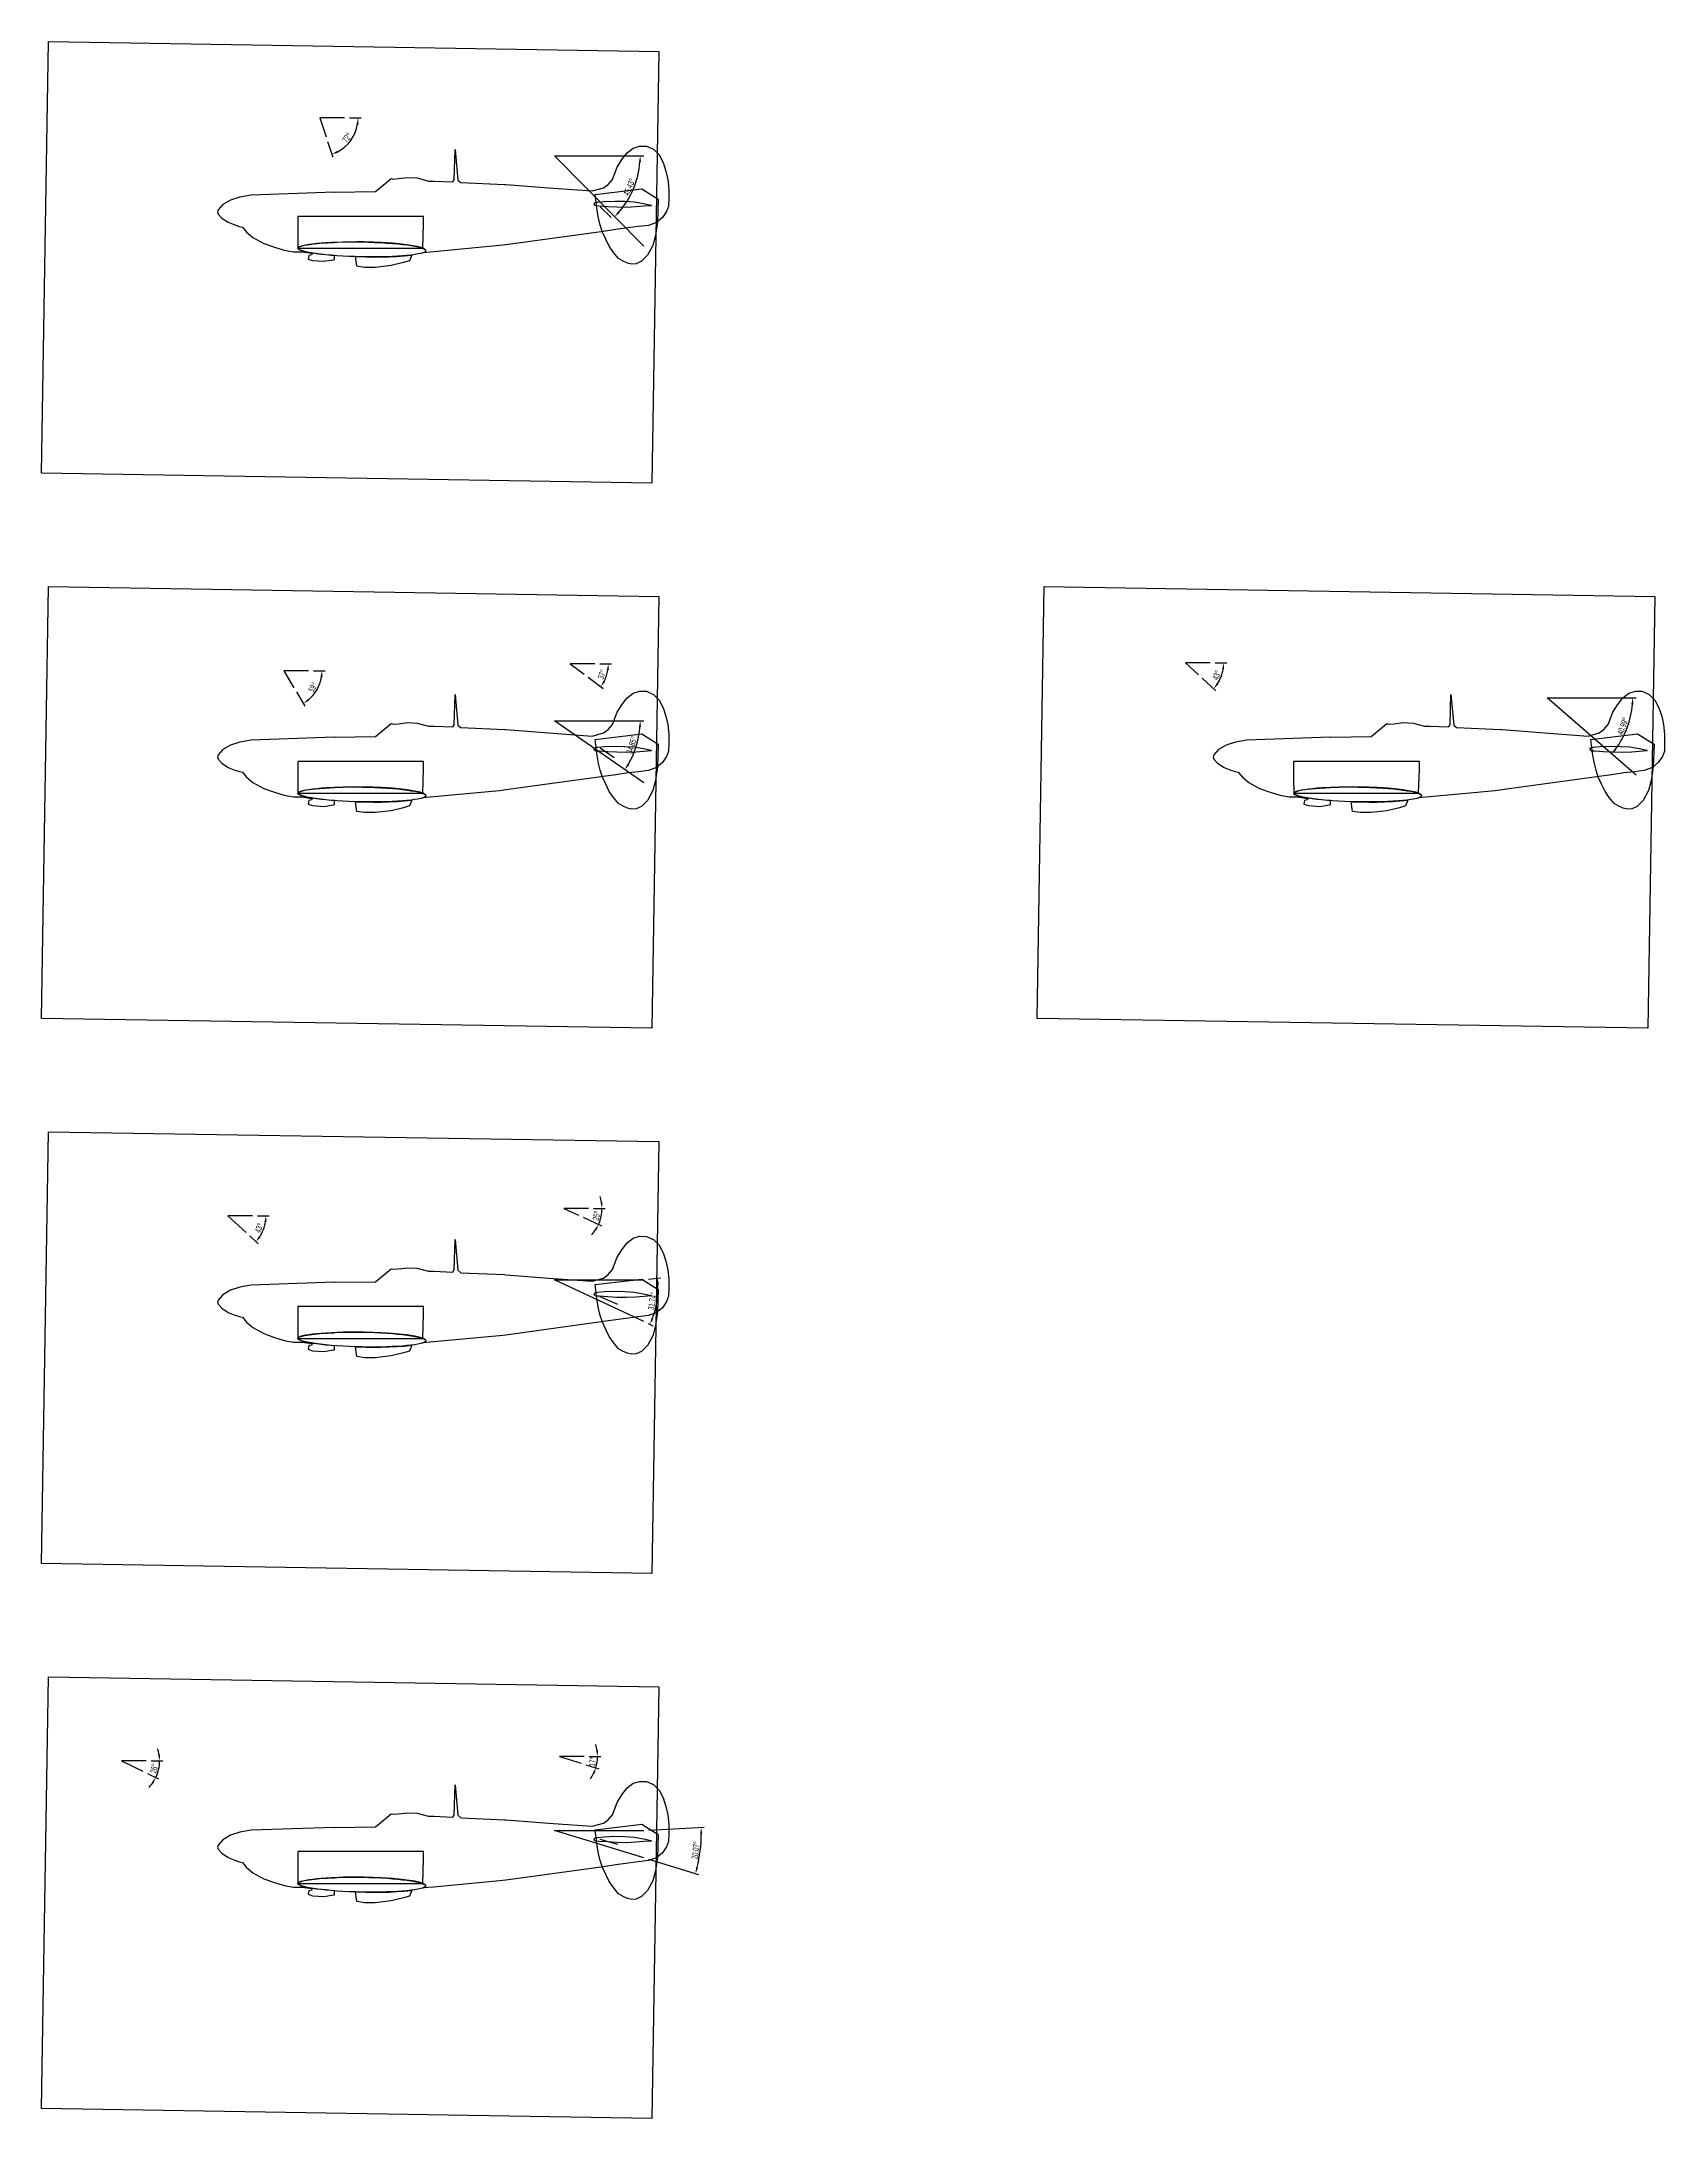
# Model space of a CAD drawing. Header units: centimetres. Extents: x -5325 to 32224, y -11540 to 14619.
# Drawn here: x -5325 to -2053, y 7137 to 11323 of the extents above; entities that cross this region are included whole.
import ezdxf

# ---------------------------------------------------------------- set-up
doc = ezdxf.new("R2010")
doc.units = ezdxf.units.CM
doc.header["$PDMODE"] = 3
doc.header["$PDSIZE"] = -5
doc.layers.get('0').update_dxf_attribs({"color": 10})
doc.styles.get("Standard").update_dxf_attribs({"font": 'ARIALN.TTF', "width": 0.67})
doc.dimstyles.new('ISO-25', dxfattribs={"dimscale": 5, "dimtxt": 2.5, "dimasz": 2.5, "dimexe": 1.25, "dimexo": 2, "dimtad": 1, "dimdsep": 46, "dimtxsty": 'Standard', "dimcen": 2.5, "dimadec": 0, "dimazin": 0, "dimtfac": 1, "dimtmove": 0, "dimatfit": 3, "dimfxl": 1, "dimarcsym": 0})
picture_1 = doc.add_image_def('image24.jpg', size_in_pixel=(2339, 3307))
picture_2 = doc.add_image_def('image25.jpg', size_in_pixel=(2339, 3307))
picture_3 = doc.add_image_def('image26.jpg', size_in_pixel=(2339, 3307))
picture_4 = doc.add_image_def('image27.jpg', size_in_pixel=(2339, 3307))
picture_5 = doc.add_image_def('image32.jpg', size_in_pixel=(2339, 3307))

# ---------------------------------------------------------------- blocks, each defined once
blk = doc.blocks.new('A$C11176508')
at = {"color": 0}
for points in [[(3280, 1990), (3280, 1990), (3411, 2007), (4731, 2129), (4731, 2129)], [(4731, 2129), (4731, 2129), (4954, 2149), (4926, 2137), (4911, 2127), (4901, 2119), (4896, 2107), (4898, 2096), (4906, 2085), (4919, 2075), (4957, 2056), (5009, 2038), (5118, 2014), (5275, 1989), (5437, 1970), (5567, 1958), (5793, 1944), (5956, 1937), (6135, 1932), (6284, 1931), (6564, 1934), (6735, 1943), (6735, 1943)], [(6737, 928), (6737, 928), (8417, 986), (8646, 1027), (8832, 1087), (8988, 1177), (9081, 1285), (9094, 1324), (9082, 1369), (9008, 1450), (8876, 1535), (8743, 1589), (8652, 1619), (8591, 1633), (8508, 1734), (8380, 1842), (8161, 1962), (7946, 2038), (7752, 2099), (7563, 2131), (7393, 2131), (7243, 2154), (7194, 2155), (7192, 2193), (7254, 2203), (7270, 2276), (7178, 2307), (6950, 2322), (6753, 2290), (6735, 2287), (6734, 2205), (6796, 2201), (6913, 2189), (7072, 2171), (7289, 2137), (7401, 2105), (7451, 2084), (7473, 2059), (7453, 2033), (7340, 1997), (7196, 1977), (7031, 1960), (6735, 1943), (6735, 1943), (6735, 1943)], [(1315, 841), (1315, 841), (1219, 773), (1134, 673), (1039, 424), (947, 273), (840, 133), (716, 39), (587, 0), (447, 2), (307, 64), (193, 178), (114, 334), (55, 505), (20, 674), (0, 865), (0, 1049), (1, 1210), (41, 1317), (124, 1439), (244, 1538), (409, 1598), (614, 1623), (818, 1649), (1067, 1683), (1313, 1721), (1313, 1721)], [(1313, 1721), (1313, 1721), (3280, 1990), (3280, 1990)], [(3280, 774), (3280, 774), (2326, 848), (1541, 904), (1315, 841), (1315, 841)], [(6743, 928), (6737, 928), (5910, 916), (5597, 654), (5554, 664), (5455, 655), (5261, 634), (5068, 642), (4838, 704), (4731, 704), (4731, 704)], [(4731, 704), (4731, 704), (4353, 721), (4322, 679), (4303, 67), (4247, 684), (4190, 734), (3307, 772), (3280, 774), (3280, 774)]]:
    blk.add_lwpolyline(points, dxfattribs=at)
blk.add_lwpolyline([(6314, 2228), (6105, 2233), (5952, 2236), (5796, 2234), (5642, 2231), (5478, 2223), (5335, 2213), (5175, 2197), (5175, 2197), (5223, 2313), (5344, 2348), (5596, 2409), (5914, 2447), (6133, 2447), (6288, 2423)], close=True, dxfattribs=at)
blk.add_ellipse((6185, 2082), major_axis=(-1289, 24), ratio=0.116034, dxfattribs=at)
blk = doc.blocks.new('*D645')
at = {"color": 0, "lineweight": -2}
for p, q in [((-4227.2, 7849.6), (-4201.3, 7841.6)), ((-4220.9, 7866), (-4197.6, 7866))]:
    blk.add_line(p, q, dxfattribs=at)
for start, end in [(9.3203, 18.6407), (324.3356, 333.6559), (342.9762, 0)]:
    blk.add_arc((-4280.8, 7866), 76.9, start, end, dxfattribs=at)
at = {"color": 0}
for points in [[(-4206.9, 7878.2), (-4202.8, 7878.6), (-4203.9, 7866)], [(-4209.9, 7831), (-4213.8, 7832.6), (-4207.2, 7843.4)]]:
    blk.add_solid(points, dxfattribs=at)
at = {"layer": 'Defpoints', "color": 0}
for p in [(-4280.8, 7866), (-4280.8, 7866), (-4236.8, 7852.5), (-4230.9, 7866), (-4205.4, 7850.8)]:
    blk.add_point(p, dxfattribs=at)
at = {"color": 0, "insert": (-4214, 7856), "char_height": 12.5, "attachment_point": 5, "rotation": 81.4881}
blk.add_mtext('17%%d', dxfattribs=at)
blk = doc.blocks.new('*D646')
at = {"color": 0, "lineweight": -2}
for p, q in [((-5111.3, 7832.2), (-5088.6, 7821.2)), ((-5103.6, 7857.4), (-5080.3, 7857.4))]:
    blk.add_line(p, q, dxfattribs=at)
for start, end in [(9.3203, 18.6407), (334.1964, 0), (315.5558, 324.8761)]:
    blk.add_arc((-5163.5, 7857.4), 76.9, start, end, dxfattribs=at)
at = {"color": 0}
for points in [[(-5089.7, 7869.7), (-5085.5, 7870), (-5086.6, 7857.4)], [(-5098.8, 7812.1), (-5102.4, 7814.2), (-5094.3, 7823.9)]]:
    blk.add_solid(points, dxfattribs=at)
at = {"layer": 'Defpoints', "color": 0}
for p in [(-5163.5, 7857.4), (-5163.5, 7857.4), (-5120.3, 7836.5), (-5113.6, 7857.4), (-5090, 7834.7)]:
    blk.add_point(p, dxfattribs=at)
at = {"color": 0, "insert": (-5097.7, 7842.3), "char_height": 12.5, "attachment_point": 5, "rotation": 77.0982}
blk.add_mtext('26%%d', dxfattribs=at)
blk = doc.blocks.new('*D648')
at = {"color": 0, "lineweight": -2}
for p, q in [((-4211.9, 8970.7), (-4188.6, 8970.7)), ((-4233, 8953), (-4196.2, 8936.1))]:
    blk.add_line(p, q, dxfattribs=at)
for start, end in [(335.3925, 0), (9.3203, 18.6407), (316.7519, 326.0722)]:
    blk.add_arc((-4271.8, 8970.7), 76.9, start, end, dxfattribs=at)
at = {"color": 0}
for points in [[(-4197.9, 8983), (-4193.8, 8983.4), (-4194.9, 8970.7)], [(-4206.1, 8926.8), (-4209.8, 8928.8), (-4201.8, 8938.7)]]:
    blk.add_solid(points, dxfattribs=at)
at = {"layer": 'Defpoints', "color": 0}
for p in [(-4271.8, 8970.7), (-4271.8, 8970.7), (-4221.9, 8970.7), (-4242.1, 8957.2), (-4198, 8949)]:
    blk.add_point(p, dxfattribs=at)
at = {"color": 0, "insert": (-4205.8, 8956.3), "char_height": 12.5, "attachment_point": 5, "rotation": 77.6963}
blk.add_mtext('25%%d', dxfattribs=at)
blk = doc.blocks.new('*D649')
at = {"color": 0, "lineweight": -2}
for p, q in [((-4889.3, 8956.1), (-4866, 8956.1)), ((-4905, 8915.6), (-4887.9, 8899.8))]:
    blk.add_line(p, q, dxfattribs=at)
blk.add_arc((-4949.1, 8956.1), 76.9, 326.7612, 350.6797, dxfattribs=at)
at = {"color": 0}
for points in [[(-4871.1, 8943.4), (-4875.3, 8943.8), (-4872.2, 8956.1)], [(-4886.4, 8915.2), (-4883.1, 8912.6), (-4892.5, 8904)]]:
    blk.add_solid(points, dxfattribs=at)
at = {"layer": 'Defpoints', "color": 0}
for p in [(-4949.1, 8956.1), (-4949.1, 8956.1), (-4912.4, 8922.3), (-4899.3, 8956.1), (-4881.4, 8919.5)]:
    blk.add_point(p, dxfattribs=at)
at = {"color": 0, "insert": (-4886.2, 8931.6), "char_height": 12.5, "attachment_point": 5, "rotation": 68.7204}
blk.add_mtext('43%%d', dxfattribs=at)
blk = doc.blocks.new('*D651')
at = {"color": 0, "lineweight": -2}
for p, q in [((-4199.1, 10068.4), (-4175.8, 10068.4)), ((-4223.1, 10041.7), (-4192.3, 10018.8))]:
    blk.add_line(p, q, dxfattribs=at)
blk.add_arc((-4259, 10068.4), 76.9, 332.6694, 350.6797, dxfattribs=at)
at = {"color": 0}
for points in [[(-4181, 10055.8), (-4185.2, 10056.2), (-4182.1, 10068.4)], [(-4192.4, 10034.2), (-4188.9, 10032), (-4197.3, 10022.5)]]:
    blk.add_solid(points, dxfattribs=at)
at = {"layer": 'Defpoints', "color": 0}
for p in [(-4259, 10068.4), (-4259, 10068.4), (-4231.1, 10047.7), (-4209.1, 10068.4), (-4189, 10036.6)]:
    blk.add_point(p, dxfattribs=at)
at = {"color": 0, "insert": (-4194.9, 10047.2), "char_height": 12.5, "attachment_point": 5, "rotation": 71.6745}
blk.add_mtext('37%%d', dxfattribs=at)
blk = doc.blocks.new('*D652')
at = {"color": 0, "lineweight": -2}
for p, q in [((-4776.3, 10054.7), (-4753, 10054.7)), ((-4810.7, 10011.9), (-4793.7, 9983.2))]:
    blk.add_line(p, q, dxfattribs=at)
blk.add_arc((-4836.2, 10054.7), 76.9, 310.0633, 350.6797, dxfattribs=at)
at = {"color": 0}
for points in [[(-4758.2, 10042.1), (-4762.4, 10042.4), (-4759.3, 10054.7)], [(-4787.9, 9997.6), (-4785.5, 9994.2), (-4796.9, 9988.6)]]:
    blk.add_solid(points, dxfattribs=at)
at = {"layer": 'Defpoints', "color": 0}
for p in [(-4836.2, 10054.7), (-4836.2, 10054.7), (-4786.3, 10054.7), (-4815.8, 10020.5), (-4776.9, 10005.8)]:
    blk.add_point(p, dxfattribs=at)
at = {"color": 0, "insert": (-4777.5, 10021.3), "char_height": 12.5, "attachment_point": 5, "rotation": 60.3715}
blk.add_mtext('59%%d', dxfattribs=at)
blk = doc.blocks.new('*D663')
at = {"color": 0, "lineweight": -2}
for p, q in [((-4703.7, 11168.8), (-4680.4, 11168.8)), ((-4748, 11121.4), (-4737.7, 11089.7))]:
    blk.add_line(p, q, dxfattribs=at)
blk.add_arc((-4763.5, 11168.8), 76.9, 297.4341, 350.6797, dxfattribs=at)
at = {"color": 0}
for points in [[(-4685.5, 11156.1), (-4689.7, 11156.5), (-4686.6, 11168.8)], [(-4728.9, 11102.4), (-4727.3, 11098.6), (-4739.6, 11095.6)]]:
    blk.add_solid(points, dxfattribs=at)
at = {"layer": 'Defpoints', "color": 0}
for p in [(-4763.5, 11168.8), (-4763.5, 11168.8), (-4713.7, 11168.8), (-4751.1, 11130.9), (-4712, 11111.7)]:
    blk.add_point(p, dxfattribs=at)
at = {"color": 0, "insert": (-4708.8, 11129.1), "char_height": 12.5, "attachment_point": 5, "rotation": 54.0569}
blk.add_mtext('72%%d', dxfattribs=at)
blk = doc.blocks.new('*D682')
at = {"color": 0, "lineweight": -2}
for p, q in [((-2958.9, 10070.4), (-2935.6, 10070.4)), ((-2985.3, 10039.6), (-2957.5, 10014.1))]:
    blk.add_line(p, q, dxfattribs=at)
blk.add_arc((-3018.8, 10070.4), 76.9, 326.697, 350.6797, dxfattribs=at)
at = {"color": 0}
for points in [[(-2940.8, 10057.8), (-2944.9, 10058.1), (-2941.8, 10070.4)], [(-2956.1, 10029.5), (-2952.8, 10026.9), (-2962.1, 10018.3)]]:
    blk.add_solid(points, dxfattribs=at)
at = {"layer": 'Defpoints', "color": 0}
for p in [(-3018.8, 10070.4), (-3018.8, 10070.4), (-2968.9, 10070.4), (-2992.7, 10046.4), (-2951.1, 10033.8)]:
    blk.add_point(p, dxfattribs=at)
at = {"color": 0, "insert": (-2955.8, 10045.9), "char_height": 12.5, "attachment_point": 5, "rotation": 68.6883}
blk.add_mtext('43%%d', dxfattribs=at)
blk = doc.blocks.new('*D690')
at = {"color": 0, "lineweight": -2}
for p, q in [((-4100.8, 7717.6), (-3989, 7723.6)), ((-4101.2, 7659.3), (-4000.6, 7628.5))]:
    blk.add_line(p, q, dxfattribs=at)
blk.add_arc((-4263.6, 7708.9), 268.7, 345.668, 0.4039, dxfattribs=at)
at = {"color": 0}
for points in [[(-3992.8, 7710.8), (-3996.9, 7710.7), (-3995.2, 7723.3)], [(-4005.2, 7642.9), (-4001.2, 7641.8), (-4006.6, 7630.3)]]:
    blk.add_solid(points, dxfattribs=at)
at = {"layer": 'Defpoints', "color": 0}
for p in [(-4290.4, 7717.1), (-4290.4, 7707.4), (-4110.8, 7717.1), (-4110.8, 7662.2), (-3999.2, 7660.8)]:
    blk.add_point(p, dxfattribs=at)
at = {"color": 0, "insert": (-4006.1, 7677.4), "char_height": 12.5, "attachment_point": 5, "rotation": 83.036}
blk.add_mtext('20.07%%d', dxfattribs=at)
blk = doc.blocks.new('*D691')
at = {"color": 0, "lineweight": -2}
for p, q in [((-4100.9, 8828.2), (-4077, 8831)), ((-4101.7, 8738.8), (-4092.6, 8734.6))]:
    blk.add_line(p, q, dxfattribs=at)
blk.add_arc((-4254.5, 8810.3), 172.4, 339.0783, 2.5095, dxfattribs=at)
at = {"color": 0}
for points in [[(-4080.1, 8818), (-4084.3, 8817.7), (-4083.2, 8830.3)], [(-4095.3, 8749.5), (-4091.5, 8747.9), (-4098.3, 8737.2)]]:
    blk.add_solid(points, dxfattribs=at)
at = {"layer": 'Defpoints', "color": 0}
for p in [(-4290.4, 8827.1), (-4290.4, 8806.1), (-4110.8, 8827.1), (-4087.5, 8767.1), (-4110.8, 8743.1)]:
    blk.add_point(p, dxfattribs=at)
at = {"color": 0, "insert": (-4093.5, 8784.2), "char_height": 12.5, "attachment_point": 5, "rotation": 80.7939}
blk.add_mtext('31.74%%d', dxfattribs=at)
blk = doc.blocks.new('*D692')
at = {"color": 0, "lineweight": -2}
blk.add_arc((-4290.4, 9953.7), 172.4, 329.307, 355.8458, dxfattribs=at)
at = {"color": 0}
for points in [[(-4116.3, 9941.1), (-4120.4, 9941.3), (-4117.9, 9953.7)], [(-4143.8, 9866.8), (-4140.3, 9864.6), (-4148.8, 9855.2)]]:
    blk.add_solid(points, dxfattribs=at)
at = {"layer": 'Defpoints', "color": 0}
for p in [(-4290.4, 9953.7), (-4290.4, 9953.7), (-4110.8, 9953.7), (-4131.9, 9885.7), (-4110.8, 9828.7)]:
    blk.add_point(p, dxfattribs=at)
at = {"color": 0, "insert": (-4134.8, 9904.9), "char_height": 12.5, "attachment_point": 5, "rotation": 72.5764}
blk.add_mtext('34.85%%d', dxfattribs=at)
blk = doc.blocks.new('*D693')
at = {"color": 0, "lineweight": -2}
blk.add_arc((-4290.4, 11092.6), 172.4, 318.7268, 355.8458, dxfattribs=at)
at = {"color": 0}
for points in [[(-4116.3, 11080), (-4120.4, 11080.2), (-4117.9, 11092.6)], [(-4162.3, 10980.3), (-4159.2, 10977.4), (-4169.3, 10969.8)]]:
    blk.add_solid(points, dxfattribs=at)
at = {"layer": 'Defpoints', "color": 0}
for p in [(-4290.4, 11092.6), (-4290.4, 11092.6), (-4110.8, 11092.6), (-4141.4, 11005.6), (-4110.8, 10910.4)]:
    blk.add_point(p, dxfattribs=at)
at = {"color": 0, "insert": (-4139.9, 11029.6), "char_height": 12.5, "attachment_point": 5, "rotation": 67.2863}
blk.add_mtext('45.43%%d', dxfattribs=at)
blk = doc.blocks.new('*D694')
at = {"color": 0, "lineweight": -2}
blk.add_arc((-2289.9, 10000), 172.4, 323.1686, 355.8458, dxfattribs=at)
at = {"color": 0}
for points in [[(-2115.8, 9987.5), (-2120, 9987.6), (-2117.4, 10000)], [(-2153.5, 9898), (-2150.2, 9895.3), (-2159.7, 9886.9)]]:
    blk.add_solid(points, dxfattribs=at)
at = {"layer": 'Defpoints', "color": 0}
for p in [(-2289.9, 10000), (-2289.9, 10000), (-2110.3, 10000), (-2136.7, 9920.9), (-2110.3, 9844)]:
    blk.add_point(p, dxfattribs=at)
at = {"color": 0, "insert": (-2137.1, 9942.9), "char_height": 12.5, "attachment_point": 5, "rotation": 69.5072}
blk.add_mtext('40.99%%d', dxfattribs=at)

msp = doc.modelspace()

# ---------------------------------------------------------------- linework, layer by layer
at = {"color": 1}
for p, q in [((-4713.654, 11168.761), (-4763.529, 11168.761)), ((-4763.529, 11168.761), (-4751.148, 11130.91)), ((-4290.352, 11092.61), (-4110.796, 11092.61)), ((-4176.156, 10968.34), (-4198.343, 10989.365)), ((-4786.331, 10054.727), (-4836.207, 10054.727)), ((-4836.207, 10054.727), (-4815.847, 10020.496)), ((-4209.133, 10068.441), (-4259.009, 10068.441)), ((-4259.009, 10068.441), (-4231.101, 10047.676)), ((-2968.877, 10070.412), (-3018.753, 10070.412)), ((-3018.753, 10070.412), (-2992.684, 10046.42)), ((-2289.862, 10000.02), (-2110.306, 10000.02)), ((-4290.352, 9953.716), (-4110.796, 9953.716)), ((-4170.382, 9879.312), (-4198.343, 9898.3)), ((-4221.904, 8970.729), (-4271.779, 8970.729)), ((-4271.779, 8970.729), (-4242.133, 8957.152)), ((-4899.258, 8956.07), (-4949.133, 8956.07)), ((-4949.133, 8956.07), (-4912.379, 8922.321)), ((-4290.352, 8827.074), (-4110.796, 8827.074)), ((-4163.018, 8777.564), (-4198.343, 8793.03)), ((-5113.631, 7857.414), (-5163.507, 7857.414)), ((-5163.507, 7857.414), (-5120.336, 7836.541)), ((-4230.909, 7865.957), (-4280.785, 7865.957)), ((-4280.785, 7865.957), (-4236.792, 7852.487)), ((-4290.352, 7717.068), (-4110.796, 7717.068)), ((-4163.018, 7688.87), (-4198.343, 7699.052))]:
    msp.add_line(p, q, dxfattribs=at)
at = {"color": 5}
for p, q in [((-4110.796, 10910.355), (-4290.352, 11092.61)), ((-2110.306, 9844.013), (-2289.862, 10000.02)), ((-4110.796, 9828.702), (-4290.352, 9953.716)), ((-4110.796, 8743.056), (-4290.352, 8827.074)), ((-4110.796, 7662.181), (-4290.352, 7717.068))]:
    msp.add_line(p, q, dxfattribs=at)
at = {"color": 1}
for points in [[(-4208.592, 11014.721), (-4114.948, 11025.863), (-4081.505, 11004.965), (-4083.205, 10959.65), (-4087.222, 10931.966), (-4092.654, 10911.583), (-4103.161, 10891.942), (-4115.367, 10879.878), (-4126.029, 10874.929), (-4134.682, 10874.311), (-4143.845, 10876.171), (-4152.344, 10880.038), (-4161.614, 10885.451), (-4172.066, 10897.877), (-4180.241, 10910.151), (-4187.443, 10924.373), (-4194.061, 10938.791), (-4198.343, 10952.623), (-4201.854, 10966.539), (-4204.814, 10982.164), (-4206.647, 10998.372), (-4208.592, 11014.721)], [(-4808.011, 10970.495), (-4808.086, 10936.536), (-4807.768, 10906.241), (-4556.169, 10906.241), (-4554.541, 10955.513), (-4554.414, 10970.495)], [(-4208.592, 9916.065), (-4114.948, 9927.207), (-4081.505, 9906.308), (-4083.205, 9860.993), (-4087.222, 9833.31), (-4092.654, 9812.927), (-4103.161, 9793.285), (-4115.367, 9781.222), (-4126.029, 9776.273), (-4134.682, 9775.654), (-4143.845, 9777.515), (-4152.344, 9781.381), (-4161.614, 9786.794), (-4172.066, 9799.22), (-4180.241, 9811.495), (-4187.443, 9825.717), (-4194.061, 9840.134), (-4198.343, 9853.967), (-4201.854, 9867.882), (-4204.814, 9883.507), (-4206.647, 9899.716), (-4208.592, 9916.065)], [(-2201.408, 9916.065), (-2107.763, 9927.207), (-2074.32, 9906.308), (-2076.02, 9860.993), (-2080.038, 9833.31), (-2085.469, 9812.927), (-2095.976, 9793.285), (-2108.183, 9781.222), (-2118.844, 9776.273), (-2127.497, 9775.654), (-2136.66, 9777.515), (-2145.159, 9781.381), (-2154.43, 9786.794), (-2164.881, 9799.22), (-2173.056, 9811.495), (-2180.258, 9825.717), (-2186.876, 9840.134), (-2191.158, 9853.967), (-2194.669, 9867.882), (-2197.63, 9883.507), (-2199.462, 9899.716), (-2201.408, 9916.065)], [(-4808.011, 9871.839), (-4808.086, 9837.879), (-4807.768, 9807.585), (-4556.169, 9807.585), (-4554.541, 9856.857), (-4554.414, 9871.839)], [(-2800.826, 9871.839), (-2800.901, 9837.879), (-2800.584, 9807.585), (-2548.984, 9807.585), (-2547.357, 9856.857), (-2547.229, 9871.839)], [(-4208.592, 8817.408), (-4114.948, 8828.55), (-4081.505, 8807.652), (-4083.205, 8762.337), (-4087.222, 8734.653), (-4092.654, 8714.27), (-4103.161, 8694.629), (-4115.367, 8682.565), (-4126.029, 8677.616), (-4134.682, 8676.998), (-4143.845, 8678.858), (-4152.344, 8682.725), (-4161.614, 8688.138), (-4172.066, 8700.564), (-4180.241, 8712.838), (-4187.443, 8727.06), (-4194.061, 8741.478), (-4198.343, 8755.31), (-4201.854, 8769.226), (-4204.814, 8784.851), (-4206.647, 8801.059), (-4208.592, 8817.408)], [(-4808.011, 8773.182), (-4808.086, 8739.223), (-4807.768, 8708.928), (-4556.169, 8708.928), (-4554.541, 8758.2), (-4554.414, 8773.182)], [(-4208.592, 7718.752), (-4114.948, 7729.894), (-4081.505, 7708.995), (-4083.205, 7663.68), (-4087.222, 7635.997), (-4092.654, 7615.614), (-4103.161, 7595.972), (-4115.367, 7583.909), (-4126.029, 7578.96), (-4134.682, 7578.341), (-4143.845, 7580.202), (-4152.344, 7584.068), (-4161.614, 7589.481), (-4172.066, 7601.907), (-4180.241, 7614.182), (-4187.443, 7628.404), (-4194.061, 7642.821), (-4198.343, 7656.654), (-4201.854, 7670.569), (-4204.814, 7686.194), (-4206.647, 7702.403), (-4208.592, 7718.752)], [(-4808.011, 7674.526), (-4808.086, 7640.566), (-4807.768, 7610.272), (-4556.169, 7610.272), (-4554.541, 7659.544), (-4554.414, 7674.526)]]:
    msp.add_lwpolyline(points, close=True, dxfattribs=at)
for points in [[(-4096.114, 10991.857), (-4110.8, 10990.764), (-4127.011, 10989.414), (-4145.587, 10988.401), (-4165.008, 10988.907), (-4183.246, 10989.92), (-4200.738, 10991.048), (-4207.569, 10991.5), (-4209.806, 10993.238), (-4210.386, 10994.977), (-4210.137, 10997.213), (-4208.646, 10998.123), (-4206.574, 10998.951), (-4203.26, 10999.282), (-4190.252, 11000.524), (-4169.041, 11001.352), (-4148.57, 11000.783), (-4130.284, 10999.618), (-4111.26, 10996.311), (-4096.143, 10992.919), (-4095.572, 10992.314), (-4096.114, 10991.857)], [(-4096.114, 9893.2), (-4110.8, 9892.107), (-4127.011, 9890.757), (-4145.587, 9889.745), (-4165.008, 9890.251), (-4183.246, 9891.263), (-4200.738, 9892.391), (-4207.569, 9892.843), (-4209.806, 9894.582), (-4210.386, 9896.321), (-4210.137, 9898.556), (-4208.646, 9899.467), (-4206.574, 9900.295), (-4203.26, 9900.626), (-4190.252, 9901.868), (-4169.041, 9902.696), (-4148.57, 9902.127), (-4130.284, 9900.962), (-4111.26, 9897.655), (-4096.143, 9894.262), (-4095.572, 9893.657), (-4096.114, 9893.2)], [(-2088.929, 9893.2), (-2103.615, 9892.107), (-2119.827, 9890.757), (-2138.402, 9889.745), (-2157.823, 9890.251), (-2176.061, 9891.263), (-2193.553, 9892.391), (-2200.384, 9892.843), (-2202.621, 9894.582), (-2203.201, 9896.321), (-2202.952, 9898.556), (-2201.461, 9899.467), (-2199.39, 9900.295), (-2196.075, 9900.626), (-2183.067, 9901.868), (-2161.856, 9902.696), (-2141.385, 9902.127), (-2123.099, 9900.962), (-2104.075, 9897.655), (-2088.958, 9894.262), (-2088.387, 9893.657), (-2088.929, 9893.2)], [(-4096.114, 8794.544), (-4110.8, 8793.451), (-4127.011, 8792.101), (-4145.587, 8791.088), (-4165.008, 8791.594), (-4183.246, 8792.607), (-4200.738, 8793.735), (-4207.569, 8794.187), (-4209.806, 8795.925), (-4210.386, 8797.664), (-4210.137, 8799.9), (-4208.646, 8800.81), (-4206.574, 8801.638), (-4203.26, 8801.969), (-4190.252, 8803.211), (-4169.041, 8804.039), (-4148.57, 8803.47), (-4130.284, 8802.305), (-4111.26, 8798.998), (-4096.143, 8795.606), (-4095.572, 8795.001), (-4096.114, 8794.544)], [(-4096.114, 7695.887), (-4110.8, 7694.794), (-4127.011, 7693.444), (-4145.587, 7692.432), (-4165.008, 7692.938), (-4183.246, 7693.95), (-4200.738, 7695.078), (-4207.569, 7695.53), (-4209.806, 7697.269), (-4210.386, 7699.008), (-4210.137, 7701.243), (-4208.646, 7702.154), (-4206.574, 7702.982), (-4203.26, 7703.313), (-4190.252, 7704.555), (-4169.041, 7705.383), (-4148.57, 7704.814), (-4130.284, 7703.649), (-4111.26, 7700.342), (-4096.143, 7696.949), (-4095.572, 7696.344), (-4096.114, 7695.887)]]:
    msp.add_lwpolyline(points, dxfattribs=at)

# ---------------------------------------------------------------- block references
at = {"color": 1, "xscale": 0.0999999999994543, "yscale": 0.09999999999990905, "zscale": 0.1, "rotation": 180}
for p in [(-4060.508, 11112.094), (-4060.508, 10013.437), (-2053.323, 10013.437), (-4060.508, 8914.781), (-4060.508, 7816.124)]:
    msp.add_blockref('A$C11176508', p, dxfattribs=at)

# ---------------------------------------------------------------- dimensions: what is measured, and where the dimension line sits
at = {"color": 5}
for base, line1, line2, picture, middle in [((-4711.979, 11111.661), ((-4763.529, 11168.761), (-4751.148, 11130.91)), ((-4713.654, 11168.761), (-4763.529, 11168.761)), '*D663', (-4708.839, 11129.109)), ((-4776.852, 10005.79), ((-4836.207, 10054.727), (-4815.847, 10020.496)), ((-4786.331, 10054.727), (-4836.207, 10054.727)), '*D652', (-4777.487, 10021.331)), ((-4188.971, 10036.62), ((-4259.009, 10068.441), (-4231.101, 10047.676)), ((-4209.133, 10068.441), (-4259.009, 10068.441)), '*D651', (-4194.882, 10047.201)), ((-2951.094, 10033.805), ((-3018.753, 10070.412), (-2992.684, 10046.42)), ((-2968.877, 10070.412), (-3018.753, 10070.412)), '*D682', (-2955.82, 10045.861)), ((-4197.984, 8949.003), ((-4271.779, 8970.729), (-4242.133, 8957.152)), ((-4221.904, 8970.729), (-4271.779, 8970.729)), '*D648', (-4205.779, 8956.334)), ((-4881.447, 8919.514), ((-4949.133, 8956.07), (-4912.379, 8922.321)), ((-4899.258, 8956.07), (-4949.133, 8956.07)), '*D649', (-4886.187, 8931.555)), ((-5090.021, 7834.663), ((-5163.507, 7857.414), (-5120.336, 7836.541)), ((-5113.631, 7857.414), (-5163.507, 7857.414)), '*D646', (-5097.66, 7842.331)), ((-4205.362, 7850.818), ((-4280.785, 7865.957), (-4236.792, 7852.487)), ((-4230.909, 7865.957), (-4280.785, 7865.957)), '*D645', (-4213.977, 7855.958))]:
    dim = msp.add_angular_dim_2l(base=base, line1=line1, line2=line2, dimstyle='ISO-25', dxfattribs=at)
    dim.commit()
    dim.dimension.update_dxf_attribs({"geometry": picture, "text_midpoint": middle})
for base, line1, line2, picture, middle in [((-4141.444, 11005.648), ((-4290.352, 11092.61), (-4110.796, 11092.61)), ((-4110.796, 10910.355), (-4290.352, 11092.61)), '*D693', (-4139.932, 11029.646)), ((-2136.66, 9920.866), ((-2289.862, 10000.02), (-2110.306, 10000.02)), ((-2110.306, 9844.013), (-2289.862, 10000.02)), '*D694', (-2137.115, 9942.932)), ((-4131.892, 9885.697), ((-4290.352, 9953.716), (-4110.796, 9953.716)), ((-4110.796, 9828.702), (-4290.352, 9953.716)), '*D692', (-4134.767, 9904.889)), ((-4087.526, 8767.124), ((-4290.352, 8806.097), (-4110.796, 8827.074)), ((-4110.796, 8743.056), (-4290.352, 8827.074)), '*D691', (-4093.511, 8784.199)), ((-3999.176, 7660.791), ((-4290.352, 7707.44), (-4110.796, 7717.068)), ((-4110.796, 7662.181), (-4290.352, 7717.068)), '*D690', (-4006.126, 7677.433))]:
    dim = msp.add_angular_dim_2l(base=base, line1=line1, line2=line2, dimstyle='ISO-25', override={"dimadec": 2}, dxfattribs=at)
    dim.commit()
    dim.dimension.update_dxf_attribs({"geometry": picture, "text_midpoint": middle})

# ---------------------------------------------------------------- pictures from other files: only their frames are drawn
at = {"color": 3}
image = msp.add_image(picture_4, insert=(-5310.505, 11322.808), size_in_units=(870.275, 1230.44), rotation=-90.93, dxfattribs=at)
image.dxf.flags = 7
image = msp.add_image(picture_3, insert=(-5310.505, 10224.151), size_in_units=(870.275, 1230.44), rotation=-90.93, dxfattribs=at)
image.dxf.flags = 7
image = msp.add_image(picture_5, insert=(-3303.32, 10224.151), size_in_units=(870.275, 1230.44), rotation=-90.93, dxfattribs=at)
image.dxf.flags = 7
image = msp.add_image(picture_2, insert=(-5310.505, 9125.495), size_in_units=(870.275, 1230.44), rotation=-90.93, dxfattribs=at)
image.dxf.flags = 7
image = msp.add_image(picture_1, insert=(-5310.505, 8026.838), size_in_units=(870.275, 1230.44), rotation=-90.93, dxfattribs=at)
image.dxf.flags = 7

doc.saveas('drawing.dxf')
